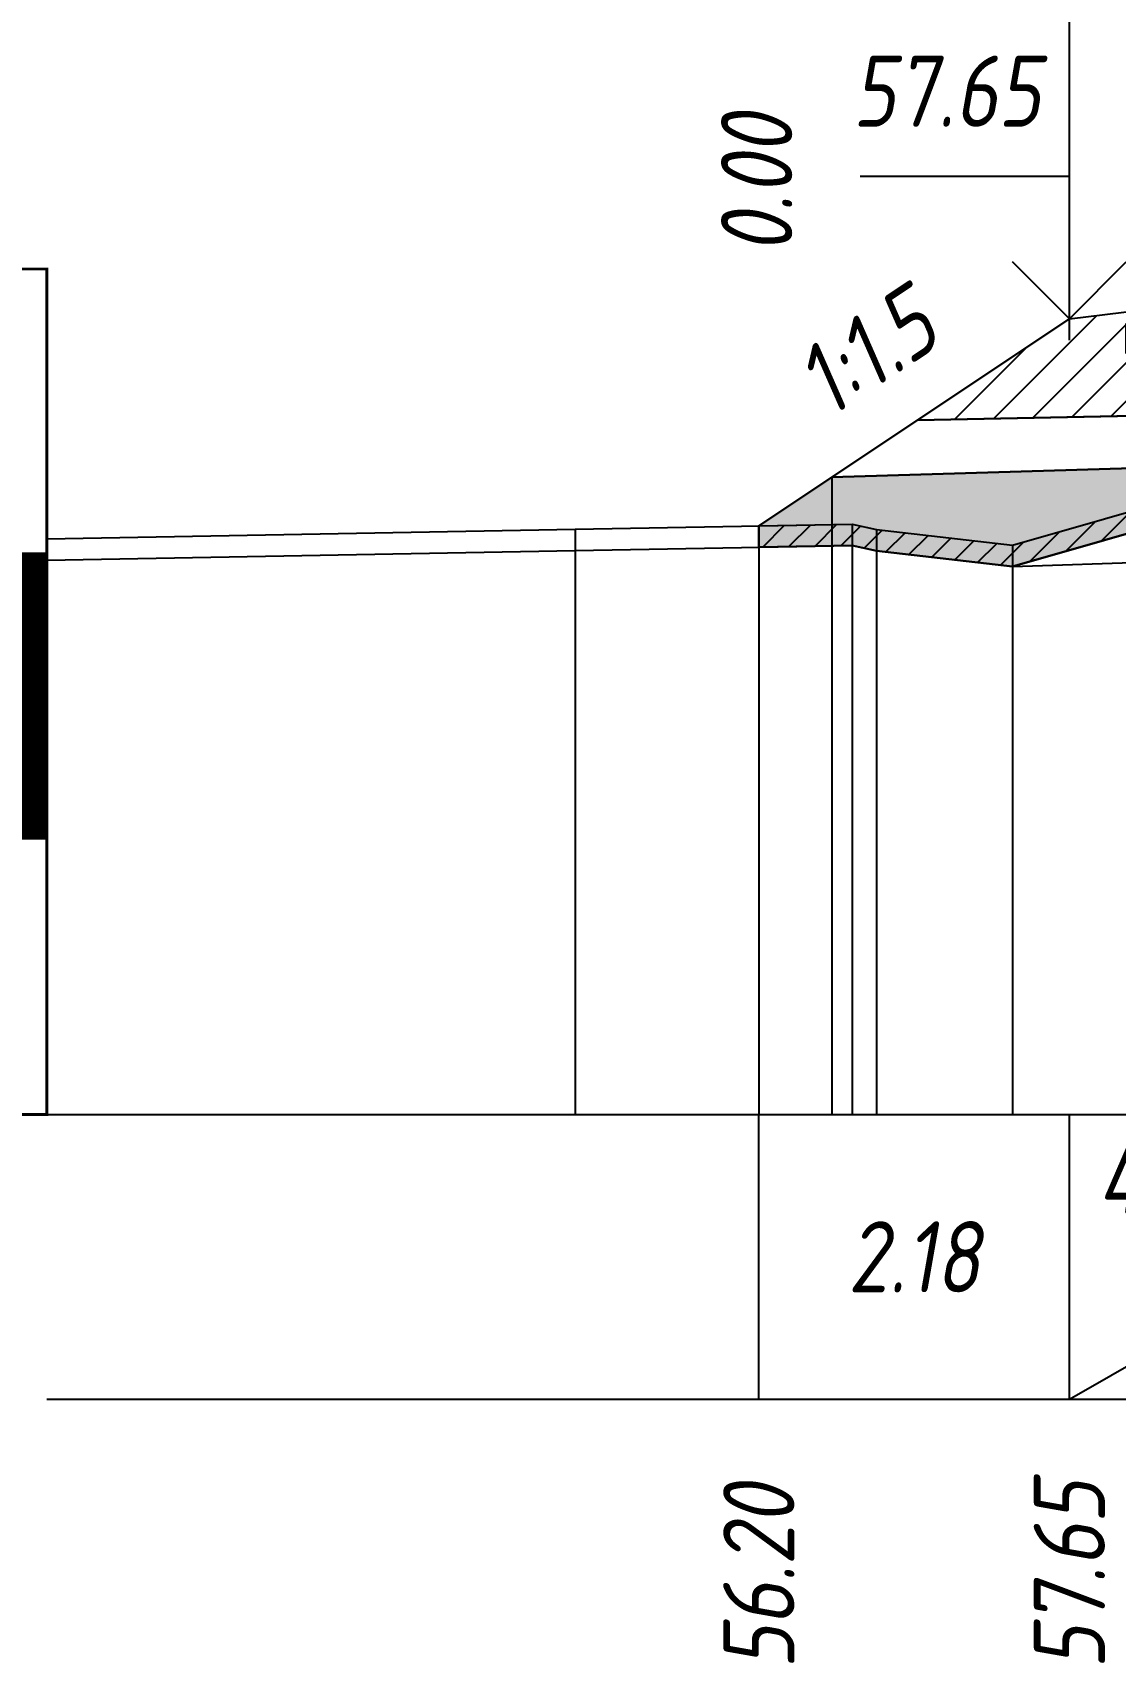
# Model space of a CAD drawing. Extents: x -717 to 1451, y -133302 to 233.
# Drawn here: x 79.5 to 117.5, y -73659.3 to -73602 of the extents above; entities that cross this region are included whole.
import ezdxf
from ezdxf.enums import TextEntityAlignment as Align

# ---------------------------------------------------------------- set-up
doc = ezdxf.new("R2010")
doc.units = 0
doc.linetypes.add('штриховая', pattern=[0.75, 0.5, -0.25])
for name, color, linetype in [('Интерполированный поперечник', 2, 'Continuous'), ('Код_514', 1, 'Continuous'), ('Контур_0', 7, 'Continuous'), ('Контур_2660', 7, 'Continuous'), ('Контур_2665', 7, 'Continuous'), ('Контур_508', 7, 'Continuous'), ('Контур_512', 7, 'Continuous'), ('Контур_513', 7, 'Continuous'), ('Красный поперечник', 1, 'Continuous'), ('Линейка абсолютных высот', 7, 'Continuous'), ('Объём_2660', 7, 'Continuous'), ('Объём_2661', 7, 'Continuous'), ('Объём_2665', 7, 'Continuous'), ('Объём_2666', 7, 'Continuous'), ('Объём_2667', 7, 'Continuous'), ('Объём_2668', 7, 'Continuous'), ('Объём_2669', 7, 'Continuous'), ('Объём_2675', 7, 'Continuous'), ('Откосы', 7, 'Continuous'), ('Отметки покрытия', 7, 'Continuous'), ('Рабочие отметки', 7, 'Continuous'), ('Таблица', 7, 'Continuous'), ('Уклоны проезжей части', 7, 'Continuous'), ('Черный поперечник', 3, 'Continuous')]:
    doc.layers.add(name, color=color, linetype=linetype)
for name, color, linetype, true_color in [('Контур_2540', 2, 'Continuous', 0xffff00), ('Контур_2562', 3, 'Continuous', 0x00ff00), ('Контур_2570', 7, 'Continuous', 0x80ff00), ('Контур_2736', 4, 'Continuous', 0x00ffff), ('Контур_2737', 4, 'Continuous', 0x00ffff), ('Контур_2738', 4, 'Continuous', 0x00ffff), ('Контур_2739', 4, 'Continuous', 0x00ffff), ('Контур_2741', 4, 'Continuous', 0x00ffff), ('Контур_2742', 4, 'Continuous', 0x00ffff), ('Контур_2743', 4, 'Continuous', 0x00ffff), ('Контур_2744', 7, 'Continuous', 0xa4ffff), ('Контур_2745', 7, 'Continuous', 0xa4ffff), ('Контур_2747', 4, 'Continuous', 0x00ffff), ('Контур_2748', 4, 'Continuous', 0x00ffff), ('Контур_2749', 4, 'Continuous', 0x00ffff), ('Контур_2750', 4, 'Continuous', 0x00ffff), ('Контур_2751', 4, 'Continuous', 0x00ffff), ('Контур_2752', 4, 'Continuous', 0x00ffff), ('Контур_402', 7, 'Continuous', 0xff6464), ('Контур_703', 4, 'Continuous', 0x00ffff), ('Контур_705', 4, 'Continuous', 0x00ffff), ('Контур_707', 4, 'Continuous', 0x00ffff), ('Контур_720', 131, 'Continuous', 0xaaffff), ('Объём_2540', 2, 'Continuous', 0xffff00), ('Объём_2562', 3, 'Continuous', 0x00ff00), ('Объём_2563', 7, 'Continuous', 0xff8000), ('Объём_2570', 7, 'Continuous', 0x80ff00), ('Объём_2600', 7, 'Continuous', 0x808000)]:
    doc.layers.add(name, color=color, linetype=linetype, true_color=true_color)
doc.styles.get("Standard").update_dxf_attribs({"font": 'txt', "height": 2.5})
doc.styles.add('М', font='romand.shx', dxfattribs={"width": 0.8, "oblique": 10, "height": 2.5})
doc.dimstyles.get("Standard").update_dxf_attribs({"dimtxt": 0.18, "dimasz": 0.18, "dimexe": 0.18, "dimexo": 0.0625, "dimgap": 0.09, "dimtad": 0, "dimtih": 1, "dimtoh": 1, "dimdec": 4, "dimzin": 0, "dimdsep": 46, "dimtxsty": 'Standard', "dimcen": 0.09, "dimadec": 0, "dimazin": 0, "dimtfac": 1, "dimtdec": 4, "dimtofl": 0, "dimtmove": 0, "dimatfit": 3, "dimfxl": 1, "dimtolj": 1, "dimtzin": 0, "dimarcsym": 0})

# ---------------------------------------------------------------- blocks, each defined once
blk = doc.blocks.new('_Oblique')
at = {"color": 0, "linetype": 'ByBlock', "lineweight": -2}
blk.add_line((-0.5, -0.5), (0.5, 0.5), dxfattribs=at)
blk = doc.blocks.new('*D3483')
at = {"color": 0, "lineweight": -2, "transparency": 16777216}
for p, q in [((115.903, -73612.051), (115.903, -73587.618)), ((133.403, -73612.101), (133.403, -73587.618)), ((115.903, -73587.798), (133.403, -73587.798))]:
    blk.add_line(p, q, dxfattribs=at)
at = {"layer": 'Defpoints', "color": 0, "transparency": 16777216}
for p in [(133.403, -73587.798), (115.903, -73612.113), (133.403, -73612.163)]:
    blk.add_point(p, dxfattribs=at)
at = {"color": 0, "lineweight": -2, "transparency": 16777216, "rotation": 180}
blk.add_blockref('_Oblique', (115.903, -73587.798), dxfattribs=at)
at = {"color": 0, "lineweight": -2, "transparency": 16777216}
blk.add_blockref('_Oblique', (133.403, -73587.798), dxfattribs=at)
at = {"color": 0, "transparency": 16777216, "insert": (124.653, -73586.458), "char_height": 2.5, "width": 9.58333, "attachment_point": 5, "style": 'М'}
blk.add_mtext('\\A1;3.50', dxfattribs=at)
blk = doc.blocks.new('*D3488')
at = {"color": 0, "lineweight": -2, "transparency": 16777216}
for p, q in [((115.903, -73612.801), (115.903, -73583.618)), ((153.403, -73611.701), (153.403, -73583.618)), ((115.903, -73583.798), (153.403, -73583.798))]:
    blk.add_line(p, q, dxfattribs=at)
at = {"layer": 'Defpoints', "color": 0, "transparency": 16777216}
for p in [(153.403, -73583.798), (153.403, -73611.763), (115.903, -73612.863)]:
    blk.add_point(p, dxfattribs=at)
at = {"color": 0, "lineweight": -2, "transparency": 16777216, "rotation": 180}
blk.add_blockref('_Oblique', (115.903, -73583.798), dxfattribs=at)
at = {"color": 0, "lineweight": -2, "transparency": 16777216}
blk.add_blockref('_Oblique', (153.403, -73583.798), dxfattribs=at)
at = {"color": 0, "transparency": 16777216, "insert": (145.215, -73582.458), "char_height": 2.5, "width": 9.58333, "attachment_point": 5, "style": 'М'}
blk.add_mtext('\\A1;7.50', dxfattribs=at)
blk = doc.blocks.new('*D3489')
at = {"color": 0, "lineweight": -2, "transparency": 16777216}
for p, q in [((115.903, -73612.801), (115.903, -73575.618)), ((283.403, -73612.721), (283.403, -73575.618)), ((115.903, -73575.798), (283.403, -73575.798))]:
    blk.add_line(p, q, dxfattribs=at)
at = {"layer": 'Defpoints', "color": 0, "transparency": 16777216}
for p in [(283.403, -73575.798), (115.903, -73612.863), (283.403, -73612.783)]:
    blk.add_point(p, dxfattribs=at)
at = {"color": 0, "lineweight": -2, "transparency": 16777216, "rotation": 180}
blk.add_blockref('_Oblique', (115.903, -73575.798), dxfattribs=at)
at = {"color": 0, "lineweight": -2, "transparency": 16777216}
blk.add_blockref('_Oblique', (283.403, -73575.798), dxfattribs=at)
at = {"color": 0, "transparency": 16777216, "insert": (199.653, -73574.458), "char_height": 2.5, "width": 12.08333, "attachment_point": 5, "style": 'М'}
blk.add_mtext('\\A1;33.50', dxfattribs=at)

msp = doc.modelspace()

# ---------------------------------------------------------------- hatches: boundary and pattern name
at = {"layer": 'Линейка абсолютных высот'}
h = msp.add_hatch(dxfattribs=at)
h.set_pattern_fill('ANSI37', scale=0.3, style=0)
h.set_pattern_definition([(45.00000125, (0, 0), (-0.026516505928, 0.026516504769), []), (135.00000034, (0, 0), (-0.02651650519, -0.026516505506), [])])
h.paths.add_polyline_path([(80, -73630.301), (80, -73620.301), (79, -73620.301), (79, -73630.301)])
at = {"layer": 'Объём_2563'}
h = msp.add_hatch(dxfattribs=at)
h.set_pattern_fill('ANSI31', color=256, scale=0.3)
h.paths.add_polyline_path([(130.984, -73615.199), (110.567, -73615.607), (115.903, -73612.051), (118.386, -73611.742), (118.386, -73612.242), (117.886, -73612.242), (117.886, -73613.242), (119.286, -73613.242), (119.286, -73612.682), (128.281, -73612.498), (128.281, -73613.036), (129.681, -73613.036), (129.681, -73612.414), (132.503, -73612.288), (132.503, -73613.102), (132.003, -73613.102), (132.004, -73614.102), (133.405, -73614.101), (133.403, -73614.251), (131.903, -73614.281)])
h.paths.add_polyline_path([(268.321, -73615.119), (267.403, -73614.201), (265.903, -73614.171), (265.903, -73614.021), (267.301, -73614.022), (267.302, -73613.022), (266.802, -73613.022), (266.802, -73612.208), (269.624, -73612.334), (269.624, -73612.956), (271.024, -73612.956), (271.024, -73612.417), (280.019, -73612.596), (280.019, -73613.162), (281.419, -73613.162), (281.419, -73612.162), (280.919, -73612.162), (280.919, -73611.662), (283.403, -73611.971), (288.738, -73615.527)])
at = {"layer": 'Объём_2570'}
h = msp.add_hatch(dxfattribs=at)
h.set_pattern_fill('ANSI31', color=256, scale=0.2)
h.paths.add_polyline_path([(126.814, -73616.899), (123.472, -73617.819), (120.365, -73618.905), (113.902, -73620.75), (109.129, -73620.196), (108.274, -73620.007), (105, -73620.069), (105, -73619.319), (108.274, -73619.257), (109.129, -73619.446), (113.902, -73620), (120.365, -73618.155), (123.472, -73617.069), (126.814, -73616.149)])
h.paths.add_polyline_path([(295.036, -73614.675), (268.474, -73615.541), (266.815, -73615.625), (246.168, -73615.465), (240.181, -73614.051), (238.193, -73613.56), (234.631, -73614.467), (226.41, -73617.032), (224.514, -73616.646), (219.594, -73615.757), (219.594, -73615.007), (224.514, -73615.896), (226.41, -73616.282), (234.631, -73613.717), (238.193, -73612.81), (240.181, -73613.301), (246.168, -73614.715), (266.815, -73614.875), (268.474, -73614.791), (295.036, -73613.925)])
at = {"layer": 'Объём_2600'}
h = msp.add_hatch(dxfattribs=at)
h.set_pattern_fill('HONEY', color=5, scale=0.3)
h.paths.add_polyline_path([(123.472, -73617.819), (120.365, -73618.905), (113.902, -73620.75), (109.129, -73620.196), (108.274, -73620.007), (105, -73620.069), (105, -73619.319), (107.566, -73617.608), (126.275, -73617.047)])
h.paths.add_polyline_path([(226.41, -73617.032), (224.514, -73616.646), (219.594, -73615.757), (219.594, -73615.324), (230.807, -73615.66)])

# ---------------------------------------------------------------- linework, layer by layer
at = {"layer": 'Интерполированный поперечник', "linetype": 'штриховая', "ltscale": 10, "flags": 128}
msp.add_lwpolyline([(113.902, -73620.75), (226.41, -73617.032)], dxfattribs=at)
at = {"layer": 'Код_514'}
for p, q in [((105, -73650), (105, -73640)), ((115.903, -73650), (115.903, -73640)), ((115.903, -73650), (133.403, -73640))]:
    msp.add_line(p, q, dxfattribs=at)
at = {"layer": 'Контур_0', "flags": 128}
for points in [[(115.903, -73612.051), (105, -73619.319), (105, -73619.319), (105, -73619.319), (105, -73619.319), (105, -73619.319), (105, -73619.319), (105, -73619.319), (105, -73619.319), (105, -73619.319), (105, -73619.319), (105, -73619.319), (105, -73619.319), (105, -73619.319), (105, -73619.319), (105, -73619.319)], [(115.903, -73612.051), (105, -73619.319), (105, -73619.319), (105, -73619.319), (105, -73619.319), (105, -73619.319), (105, -73619.319), (105, -73619.319), (105, -73619.319), (105, -73619.319), (105, -73619.319), (105, -73619.319), (105, -73619.319), (105, -73619.319), (105, -73619.319), (105, -73619.319), (105, -73619.319), (105, -73619.319), (105, -73619.319), (105, -73619.319), (105, -73619.319), (105, -73619.319), (105, -73619.319), (105, -73619.319), (105, -73619.319), (105, -73619.319), (105, -73619.319), (105, -73619.319), (105, -73619.319), (105, -73619.319)], [(110.567, -73615.607), (130.984, -73615.199), (131.903, -73614.281), (133.403, -73614.251)]]:
    msp.add_lwpolyline(points, dxfattribs=at)
at = {"layer": 'Контур_2540', "flags": 128}
msp.add_lwpolyline([(142.762, -73616.552), (107.566, -73617.608), (110.567, -73615.607), (142.762, -73614.964), (142.762, -73616.552), (142.762, -73616.552)], dxfattribs=at)
at = {"layer": 'Контур_2562', "flags": 128}
msp.add_lwpolyline([(115.903, -73612.051), (115.903, -73612.051), (115.903, -73612.051), (115.903, -73612.051), (115.903, -73612.051)], dxfattribs=at)
at = {"layer": 'Контур_2570', "flags": 128}
msp.add_lwpolyline([(80, -73620.525), (98.548, -73620.193), (108.274, -73620.007), (109.129, -73620.196), (113.902, -73620.75), (113.902, -73620.75), (120.365, -73618.905), (123.472, -73617.819), (126.814, -73616.899), (126.814, -73616.149), (131.719, -73615.629), (142.762, -73614.225), (165.197, -73613.583), (175.001, -73613.331), (185.014, -73613.501), (201.653, -73613.836), (209.187, -73613.988), (212.282, -73614.247), (219.594, -73615.007)], dxfattribs=at)
at = {"layer": 'Контур_2660', "flags": 128}
msp.add_lwpolyline([(107.566, -73617.608), (142.762, -73616.552)], dxfattribs=at)
at = {"layer": 'Контур_2665', "flags": 128}
msp.add_lwpolyline([(115.903, -73612.051), (115.903, -73612.051)], dxfattribs=at)
at = {"layer": 'Контур_2736', "flags": 128}
msp.add_lwpolyline([(115.903, -73612.051), (105, -73619.319)], dxfattribs=at)
at = {"layer": 'Контур_2737', "flags": 128}
msp.add_lwpolyline([(105, -73619.319), (105, -73619.319)], dxfattribs=at)
at = {"layer": 'Контур_2738', "flags": 128}
msp.add_lwpolyline([(105, -73619.319), (105, -73619.319)], dxfattribs=at)
at = {"layer": 'Контур_2739', "flags": 128}
msp.add_lwpolyline([(105, -73619.319), (105, -73619.319)], dxfattribs=at)
at = {"layer": 'Контур_2741', "flags": 128}
msp.add_lwpolyline([(105, -73619.319), (105, -73619.319)], dxfattribs=at)
at = {"layer": 'Контур_2742', "flags": 128}
msp.add_lwpolyline([(105, -73619.319), (105, -73619.319)], dxfattribs=at)
at = {"layer": 'Контур_2743', "flags": 128}
msp.add_lwpolyline([(105, -73619.319), (105, -73619.319)], dxfattribs=at)
at = {"layer": 'Контур_2744', "flags": 128}
msp.add_lwpolyline([(105, -73619.319), (105, -73619.319)], dxfattribs=at)
msp.add_lwpolyline([(105, -73619.319), (105, -73619.319)], dxfattribs=at)
msp.add_lwpolyline([(105, -73619.319), (105, -73619.319)], dxfattribs=at)
msp.add_lwpolyline([(105, -73619.319), (105, -73619.319)], dxfattribs=at)
msp.add_lwpolyline([(105, -73619.319), (105, -73619.319)], dxfattribs=at)
msp.add_lwpolyline([(105, -73619.319), (105, -73619.319)], dxfattribs=at)
at = {"layer": 'Контур_2745', "flags": 128}
msp.add_lwpolyline([(105, -73619.319), (105, -73619.319)], dxfattribs=at)
msp.add_lwpolyline([(105, -73619.319), (105, -73619.319)], dxfattribs=at)
msp.add_lwpolyline([(105, -73619.319), (105, -73619.319)], dxfattribs=at)
msp.add_lwpolyline([(105, -73619.319), (105, -73619.319)], dxfattribs=at)
msp.add_lwpolyline([(105, -73619.319), (105, -73619.319)], dxfattribs=at)
msp.add_lwpolyline([(105, -73619.319), (105, -73619.319)], dxfattribs=at)
at = {"layer": 'Контур_2747', "flags": 128}
msp.add_lwpolyline([(105, -73619.319), (105, -73619.319)], dxfattribs=at)
at = {"layer": 'Контур_2748', "flags": 128}
msp.add_lwpolyline([(105, -73619.319), (105, -73619.319)], dxfattribs=at)
at = {"layer": 'Контур_2749', "flags": 128}
msp.add_lwpolyline([(105, -73619.319), (105, -73619.319)], dxfattribs=at)
at = {"layer": 'Контур_2750', "flags": 128}
msp.add_lwpolyline([(105, -73619.319), (105, -73619.319)], dxfattribs=at)
at = {"layer": 'Контур_2751', "flags": 128}
msp.add_lwpolyline([(105, -73619.319), (105, -73619.319)], dxfattribs=at)
at = {"layer": 'Контур_2752', "flags": 128}
msp.add_lwpolyline([(105, -73619.319), (105, -73619.319)], dxfattribs=at)
at = {"layer": 'Контур_402', "flags": 128}
msp.add_lwpolyline([(107.566, -73617.608), (142.762, -73616.552), (142.762, -73614.225), (149.917, -73614.02), (155.716, -73613.905), (155.716, -73613.855), (161.515, -73613.739), (161.515, -73613.689), (177.376, -73613.371), (177.376, -73613.421), (178.73, -73613.394), (178.73, -73613.444), (180.084, -73613.417), (185.014, -73613.501), (201.653, -73613.836), (201.653, -73614.786), (291.676, -73617.486)], dxfattribs=at)
at = {"layer": 'Контур_508', "flags": 128}
msp.add_lwpolyline([(105, -73619.319), (107.566, -73617.608), (142.762, -73616.552), (142.762, -73614.225), (149.917, -73614.02), (155.716, -73613.905), (155.716, -73613.855), (161.515, -73613.739), (161.515, -73613.689), (177.376, -73613.371), (177.376, -73613.421), (178.73, -73613.394), (178.73, -73613.444), (180.084, -73613.417), (185.014, -73613.501), (201.653, -73613.836), (201.653, -73614.786), (291.676, -73617.486), (291.676, -73616.159), (291.685, -73616.159), (295.036, -73613.925)], dxfattribs=at)
at = {"layer": 'Контур_512', "flags": 128}
msp.add_lwpolyline([(105, -73619.319), (107.566, -73617.608), (142.762, -73616.552)], dxfattribs=at)
at = {"layer": 'Контур_513', "flags": 128}
msp.add_lwpolyline([(105, -73619.319), (107.566, -73617.608), (142.762, -73616.552), (142.762, -73614.225), (149.917, -73614.02), (155.716, -73613.905), (155.716, -73613.855), (161.515, -73613.739), (161.515, -73613.689), (177.376, -73613.371), (177.376, -73613.421), (178.73, -73613.394), (178.73, -73613.444), (180.084, -73613.417), (185.014, -73613.501), (201.653, -73613.836), (201.653, -73614.786), (291.676, -73617.486), (291.676, -73616.159), (291.685, -73616.159), (295.036, -73613.925)], dxfattribs=at)
at = {"layer": 'Контур_703', "flags": 128}
for points in [[(115.903, -73612.051), (105, -73619.319)], [(105, -73619.319), (105, -73619.319)]]:
    msp.add_lwpolyline(points, dxfattribs=at)
at = {"layer": 'Контур_705', "flags": 128}
msp.add_lwpolyline([(105, -73619.319), (105, -73619.319)], dxfattribs=at)
at = {"layer": 'Контур_707', "flags": 128}
msp.add_lwpolyline([(105, -73619.319), (105, -73619.319)], dxfattribs=at)
at = {"layer": 'Контур_720', "flags": 128}
msp.add_lwpolyline([(105, -73619.319), (105, -73619.319)], dxfattribs=at)
at = {"layer": 'Красный поперечник'}
for p, q in [((105, -73619.319), (115.903, -73612.051)), ((107.566, -73617.608), (107.566, -73640)), ((105, -73619.319), (105, -73640))]:
    msp.add_line(p, q, dxfattribs=at)
at = {"layer": 'Линейка абсолютных высот', "color": 7, "const_width": 0.1, "flags": 128}
for points in [[(80, -73620.301), (80, -73610.301), (79, -73610.301), (79, -73620.301), (80, -73620.301)], [(80, -73630.301), (80, -73620.301), (79, -73620.301), (79, -73630.301), (80, -73630.301)], [(80, -73640), (80, -73630.301), (79, -73630.301), (79, -73640), (80, -73640)]]:
    msp.add_lwpolyline(points, dxfattribs=at)
at = {"layer": 'Объём_2540', "flags": 128}
msp.add_lwpolyline([(142.762, -73616.552), (107.566, -73617.608), (110.567, -73615.607), (142.762, -73614.964), (142.762, -73616.552), (142.762, -73616.552)], dxfattribs=at)
msp.add_lwpolyline([(142.762, -73616.552), (107.566, -73617.608), (110.567, -73615.607), (142.762, -73614.964), (142.762, -73616.552), (142.762, -73616.552)], dxfattribs=at)
at = {"layer": 'Объём_2562', "flags": 128}
msp.add_lwpolyline([(115.903, -73612.051), (115.903, -73612.051), (115.903, -73612.051), (115.903, -73612.051), (115.903, -73612.051)], dxfattribs=at)
msp.add_lwpolyline([(115.903, -73612.051), (115.903, -73612.051), (115.903, -73612.051), (115.903, -73612.051), (115.903, -73612.051)], dxfattribs=at)
at = {"layer": 'Объём_2563', "flags": 128}
msp.add_lwpolyline([(130.984, -73615.199), (110.567, -73615.607), (115.903, -73612.051), (118.386, -73611.742), (118.386, -73612.242), (117.886, -73612.242), (117.886, -73613.242), (119.286, -73613.242), (119.286, -73612.682), (128.281, -73612.498), (128.281, -73613.036), (129.681, -73613.036), (129.681, -73612.414), (132.503, -73612.288), (132.503, -73613.102), (132.003, -73613.102), (132.004, -73614.102), (133.405, -73614.101), (133.403, -73614.251), (131.903, -73614.281), (130.984, -73615.199), (130.984, -73615.199)], dxfattribs=at)
at = {"layer": 'Объём_2570', "flags": 128}
msp.add_lwpolyline([(126.814, -73616.899), (123.472, -73617.819), (120.365, -73618.905), (113.902, -73620.75), (109.129, -73620.196), (108.274, -73620.007), (105, -73620.069), (105, -73619.319), (108.274, -73619.257), (109.129, -73619.446), (113.902, -73620), (120.365, -73618.155), (123.472, -73617.069), (126.814, -73616.149), (126.814, -73616.899), (126.814, -73616.899)], dxfattribs=at)
msp.add_lwpolyline([(126.814, -73616.899), (123.472, -73617.819), (120.365, -73618.905), (113.902, -73620.75), (109.129, -73620.196), (108.274, -73620.007), (105, -73620.069), (105, -73619.319), (108.274, -73619.257), (109.129, -73619.446), (113.902, -73620), (120.365, -73618.155), (123.472, -73617.069), (126.814, -73616.149), (126.814, -73616.899), (126.814, -73616.899)], dxfattribs=at)
at = {"layer": 'Объём_2600', "flags": 128}
msp.add_lwpolyline([(123.472, -73617.819), (120.365, -73618.905), (113.902, -73620.75), (109.129, -73620.196), (108.274, -73620.007), (105, -73620.069), (105, -73619.319), (107.566, -73617.608), (126.275, -73617.047), (123.472, -73617.819), (123.472, -73617.819)], dxfattribs=at)
msp.add_lwpolyline([(123.472, -73617.819), (120.365, -73618.905), (113.902, -73620.75), (109.129, -73620.196), (108.274, -73620.007), (105, -73620.069), (105, -73619.319), (107.566, -73617.608), (126.275, -73617.047), (123.472, -73617.819), (123.472, -73617.819)], dxfattribs=at)
at = {"layer": 'Объём_2660', "flags": 128}
msp.add_lwpolyline([(107.566, -73617.608), (142.762, -73616.552)], dxfattribs=at)
msp.add_lwpolyline([(107.566, -73617.608), (142.762, -73616.552)], dxfattribs=at)
at = {"layer": 'Объём_2661', "flags": 128}
msp.add_lwpolyline([(115.903, -73612.051), (105, -73619.319)], dxfattribs=at)
msp.add_lwpolyline([(115.903, -73612.051), (105, -73619.319)], dxfattribs=at)
at = {"layer": 'Объём_2665', "flags": 128}
msp.add_lwpolyline([(115.903, -73612.051), (115.903, -73612.051)], dxfattribs=at)
msp.add_lwpolyline([(115.903, -73612.051), (115.903, -73612.051)], dxfattribs=at)
at = {"layer": 'Объём_2666', "flags": 128}
msp.add_lwpolyline([(115.903, -73612.051), (105, -73619.319)], dxfattribs=at)
msp.add_lwpolyline([(115.903, -73612.051), (105, -73619.319)], dxfattribs=at)
at = {"layer": 'Объём_2667', "flags": 128}
msp.add_lwpolyline([(105, -73619.319), (105, -73619.319)], dxfattribs=at)
msp.add_lwpolyline([(105, -73619.319), (105, -73619.319)], dxfattribs=at)
msp.add_lwpolyline([(105, -73619.319), (105, -73619.319)], dxfattribs=at)
msp.add_lwpolyline([(105, -73619.319), (105, -73619.319)], dxfattribs=at)
at = {"layer": 'Объём_2668', "flags": 128}
msp.add_lwpolyline([(105, -73619.319), (105, -73619.319)], dxfattribs=at)
msp.add_lwpolyline([(105, -73619.319), (105, -73619.319)], dxfattribs=at)
msp.add_lwpolyline([(105, -73619.319), (105, -73619.319)], dxfattribs=at)
msp.add_lwpolyline([(105, -73619.319), (105, -73619.319)], dxfattribs=at)
at = {"layer": 'Объём_2669', "flags": 128}
msp.add_lwpolyline([(105, -73619.319), (105, -73619.319)], dxfattribs=at)
msp.add_lwpolyline([(105, -73619.319), (105, -73619.319)], dxfattribs=at)
msp.add_lwpolyline([(105, -73619.319), (105, -73619.319)], dxfattribs=at)
msp.add_lwpolyline([(105, -73619.319), (105, -73619.319)], dxfattribs=at)
at = {"layer": 'Объём_2675', "flags": 128}
msp.add_lwpolyline([(105, -73619.319), (105, -73619.319)], dxfattribs=at)
msp.add_lwpolyline([(105, -73619.319), (105, -73619.319)], dxfattribs=at)
msp.add_lwpolyline([(105, -73619.319), (105, -73619.319)], dxfattribs=at)
msp.add_lwpolyline([(105, -73619.319), (105, -73619.319)], dxfattribs=at)
msp.add_lwpolyline([(105, -73619.319), (105, -73619.319)], dxfattribs=at)
msp.add_lwpolyline([(105, -73619.319), (105, -73619.319)], dxfattribs=at)
msp.add_lwpolyline([(105, -73619.319), (105, -73619.319)], dxfattribs=at)
msp.add_lwpolyline([(105, -73619.319), (105, -73619.319)], dxfattribs=at)
msp.add_lwpolyline([(105, -73619.319), (105, -73619.319)], dxfattribs=at)
msp.add_lwpolyline([(105, -73619.319), (105, -73619.319)], dxfattribs=at)
msp.add_lwpolyline([(105, -73619.319), (105, -73619.319)], dxfattribs=at)
msp.add_lwpolyline([(105, -73619.319), (105, -73619.319)], dxfattribs=at)
msp.add_lwpolyline([(105, -73619.319), (105, -73619.319)], dxfattribs=at)
msp.add_lwpolyline([(105, -73619.319), (105, -73619.319)], dxfattribs=at)
msp.add_lwpolyline([(105, -73619.319), (105, -73619.319)], dxfattribs=at)
msp.add_lwpolyline([(105, -73619.319), (105, -73619.319)], dxfattribs=at)
msp.add_lwpolyline([(105, -73619.319), (105, -73619.319)], dxfattribs=at)
msp.add_lwpolyline([(105, -73619.319), (105, -73619.319)], dxfattribs=at)
msp.add_lwpolyline([(105, -73619.319), (105, -73619.319)], dxfattribs=at)
msp.add_lwpolyline([(105, -73619.319), (105, -73619.319)], dxfattribs=at)
msp.add_lwpolyline([(105, -73619.319), (105, -73619.319)], dxfattribs=at)
msp.add_lwpolyline([(105, -73619.319), (105, -73619.319)], dxfattribs=at)
msp.add_lwpolyline([(105, -73619.319), (105, -73619.319)], dxfattribs=at)
msp.add_lwpolyline([(105, -73619.319), (105, -73619.319)], dxfattribs=at)
at = {"layer": 'Отметки покрытия', "color": 1}
for p, q in [((115.903, -73607.051), (108.553, -73607.051)), ((115.903, -73612.051), (115.903, -73607.051)), ((115.903, -73612.051), (113.903, -73610.051)), ((115.903, -73612.051), (117.903, -73610.051))]:
    msp.add_line(p, q, dxfattribs=at)
at = {"layer": 'Таблица'}
for p, q in [((80, -73640), (320.036, -73640)), ((80, -73650), (320.036, -73650))]:
    msp.add_line(p, q, dxfattribs=at)
at = {"layer": 'Черный поперечник', "color": 7}
for p, q in [((80, -73619.775), (80, -73640)), ((98.548, -73619.443), (98.548, -73640)), ((108.274, -73619.257), (108.274, -73640)), ((109.129, -73619.446), (109.129, -73640)), ((113.902, -73620), (113.902, -73640))]:
    msp.add_line(p, q, dxfattribs=at)
at = {"layer": 'Черный поперечник', "flags": 128}
msp.add_lwpolyline([(80, -73619.775), (98.548, -73619.443), (108.274, -73619.257), (109.129, -73619.446), (113.902, -73620), (120.365, -73618.155), (123.472, -73617.069), (126.814, -73616.149), (131.719, -73615.629), (142.762, -73614.225), (165.197, -73613.583), (175.001, -73613.331), (185.014, -73613.501), (201.653, -73613.836), (209.187, -73613.988), (212.282, -73614.247), (219.594, -73615.007)], dxfattribs=at)

# ---------------------------------------------------------------- texts
at = {"layer": 'Код_514', "style": 'М', "oblique": 10, "width": 0.8}
msp.add_text('40.00', height=2.5, dxfattribs=at).set_placement((116.903, -73641), align=Align.TOP_LEFT)
msp.add_text('2.18', height=2.5, dxfattribs=at).set_placement((110.451, -73645), align=Align.MIDDLE_CENTER)
for s, p in [('56.20', (105, -73659.482)), ('57.65', (115.903, -73659.482))]:
    msp.add_text(s, height=2.5, rotation=90, dxfattribs=at).set_placement(p, align=Align.MIDDLE_LEFT)
at = {"layer": 'Откосы', "color": 1, "style": 'М', "oblique": 10, "width": 0.8}
msp.add_text('1:1.5', height=2.5, rotation=33.6901, dxfattribs=at).set_placement((109.897, -73614.853), align=Align.BOTTOM_CENTER)
at = {"layer": 'Отметки покрытия', "color": 1, "style": 'М', "oblique": 10, "width": 0.8}
msp.add_text('57.65', height=2.5, dxfattribs=at).set_placement((114.903, -73606.051), align=Align.BOTTOM_RIGHT)
at = {"layer": 'Рабочие отметки', "color": 1, "style": 'М', "oblique": 10, "width": 0.8}
msp.add_text('0.00', height=2.5, rotation=90, dxfattribs=at).set_placement((104.922, -73609.75), align=Align.MIDDLE_LEFT)
at = {"layer": 'Уклоны проезжей части', "color": 1, "style": 'М', "oblique": 10, "width": 0.8}
msp.add_text('1:1.5', height=2.5, rotation=33.6901, dxfattribs=at).set_placement((109.897, -73614.853), align=Align.BOTTOM_CENTER)

# ---------------------------------------------------------------- dimensions: what is measured, and where the dimension line sits
at = {"color": 5}
for base, p1, p2, picture, middle in [((283.403, -73575.798), (115.903, -73612.863), (283.403, -73612.783), '*D3489', (199.653, -73574.458)), ((133.403, -73587.798), (115.903, -73612.113), (133.403, -73612.163), '*D3483', (124.653, -73586.458))]:
    dim = msp.add_linear_dim(base=base, p1=p1, p2=p2, angle=180, dimstyle='Standard', override={"dimtxt": 2.5, "dimasz": 1, "dimtad": 1, "dimdec": 2, "dimlfac": 0.2, "dimtxsty": 'М', "dimblk1": 'Oblique', "dimblk2": 'Oblique', "dimsah": 1}, dxfattribs=at)
    dim.commit()
    dim.dimension.update_dxf_attribs({"geometry": picture, "text_midpoint": middle})
dim = msp.add_linear_dim(base=(153.403, -73583.798), p1=(115.903, -73612.863), p2=(153.403, -73611.763), angle=180, dimstyle='Standard', override={"dimtxt": 2.5, "dimasz": 1, "dimtad": 1, "dimdec": 2, "dimlfac": 0.2, "dimtxsty": 'М', "dimblk1": 'Oblique', "dimblk2": 'Oblique', "dimsah": 1}, dxfattribs=at)
dim.commit()
dim.dimension.update_dxf_attribs({"geometry": '*D3488', "text_midpoint": (145.215, -73583.798), "dimtype": 160})

doc.saveas('drawing.dxf')
